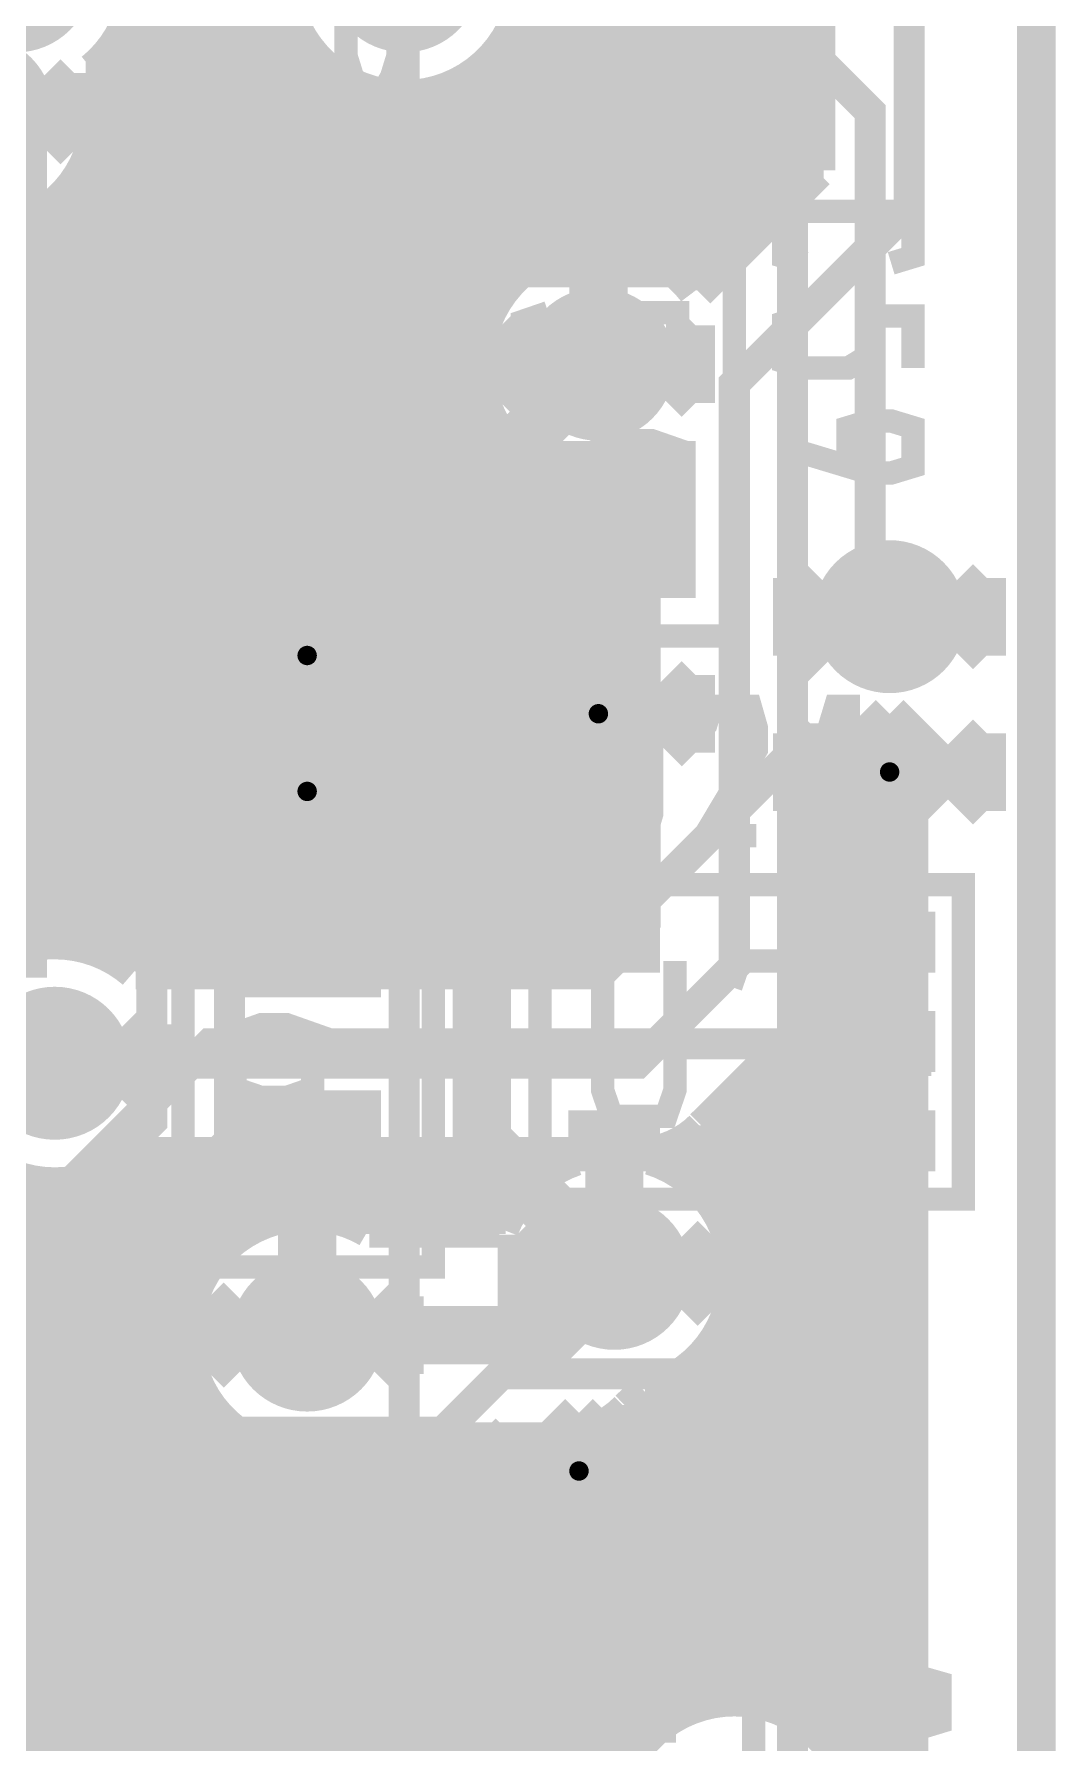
# Model space of a CAD drawing. Extents: x -10 to 131, y -93 to 209.
# Drawn here: x 123.94 to 130.63, y 77.98 to 89.15 of the extents above; entities that cross this region are included whole.
import ezdxf

# ---------------------------------------------------------------- set-up
doc = ezdxf.new("R2010")
doc.units = 0
doc.header["$MEASUREMENT"] = 0
doc.layers.get('0').update_dxf_attribs({"linetype": 'CONTINUOUS'})
for name, color, linetype in [('22-303-0_ASB', 7, 'CONTINUOUS'), ('22-303-0_AST', 7, 'CONTINUOUS'), ('22-303-0_BOT', 2, 'CONTINUOUS'), ('22-303-0_DRD', 6, 'CONTINUOUS'), ('22-303-0_DRL', 1, 'CONTINUOUS'), ('22-303-0_GND', 3, 'CONTINUOUS'), ('22-303-0_IN1', 10, 'CONTINUOUS'), ('22-303-0_SMT', 9, 'CONTINUOUS'), ('22-303-0_SPT', 11, 'CONTINUOUS'), ('22-303-0_SST', 8, 'CONTINUOUS'), ('22-303-0_TOP', 15, 'CONTINUOUS'), ('THRUHOLE_TAP', 2, 'CONTINUOUS')]:
    doc.layers.add(name, color=color, linetype=linetype)

# ---------------------------------------------------------------- blocks, each defined once
blk = doc.blocks.new('ROUND_70')
at = {"const_width": 0.29972}
blk.add_lwpolyline([(-0.14986, 0, 1), (0.14986, 0, 1)], format="xyb", close=True, dxfattribs=at)
blk = doc.blocks.new('ROUND_117')
at = {"const_width": 0.10033}
blk.add_lwpolyline([(-0.050164, 0, 1), (0.050164, 0, 1)], format="xyb", close=True, dxfattribs=at)
blk = doc.blocks.new('ROUND_98')
at = {"const_width": 0.50038}
blk.add_lwpolyline([(-0.25019, 0, 1), (0.25019, 0, 1)], format="xyb", close=True, dxfattribs=at)
blk = doc.blocks.new('ROUND_100')
at = {"const_width": 0.50038}
blk.add_lwpolyline([(-0.25019, 0, 1), (0.25019, 0, 1)], format="xyb", close=True, dxfattribs=at)
blk = doc.blocks.new('ROUND_101')
at = {"const_width": 0.0635}
blk.add_lwpolyline([(-0.03175, 0, 1), (0.03175, 0, 1)], format="xyb", close=True, dxfattribs=at)
blk = doc.blocks.new('RECTANGLE_3')
blk.add_solid([(0.4826, 0.4064), (0.4826, -0.4064), (-0.4826, 0.4064), (-0.4826, -0.4064)])
blk = doc.blocks.new('RECTANGLE_6')
blk.add_solid([(0.63627, 0.51308), (0.63627, -0.51308), (-0.63627, 0.51308), (-0.63627, -0.51308)])
blk = doc.blocks.new('RECTANGLE_17')
blk.add_solid([(0.635, 0.508), (0.635, -0.508), (-0.635, 0.508), (-0.635, -0.508)])
blk = doc.blocks.new('RECTANGLE_53')
blk.add_solid([(0.29972, 0.19939), (0.29972, -0.19939), (-0.29972, 0.19939), (-0.29972, -0.19939)])
blk = doc.blocks.new('ROUND_108')
at = {"const_width": 0.10033}
blk.add_lwpolyline([(-0.050164, 0, 1), (0.050164, 0, 1)], format="xyb", close=True, dxfattribs=at)

msp = doc.modelspace()

# ---------------------------------------------------------------- linework, layer by layer
at = {"layer": '22-303-0_ASB', "const_width": 0.254}
msp.add_lwpolyline([(111.00054, 208.99374), (111.00054, 198.99376), (116.0018, 198.99376), (116.0018, 208.99374), (130.50012, 208.99374), (130.50012, -31.00578), (-9.4996, -31.00578), (-9.4996, 208.99374), (111.00054, 208.99374)], dxfattribs=at)
at = {"layer": '22-303-0_AST'}
for points, const_width in [([(111.00054, 208.99374), (111.00054, 198.99376), (116.0018, 198.99376), (116.0018, 208.99374), (130.50012, 208.99374), (130.50012, -31.00578), (-9.4996, -31.00578), (-9.4996, 208.99374), (111.00054, 208.99374)], 0.254), ([(128.524, 85.217), (126.746, 85.217), (126.746, 88.773), (128.524, 88.773), (128.524, 85.217)], 0.1524), ([(124.9045, 88.4555), (124.9045, 85.5345), (126.5428, 85.5345), (126.5428, 88.4555), (124.9045, 88.4555)], 0.1524), ([(123.952, 83.058), (123.952, 88.392), (121.158, 88.392), (121.158, 83.058), (123.952, 83.058)], 0.1524), ([(127.30734, 87.69858), (127.13716, 87.757), (127.13716, 88.1126), (127.30734, 88.17102), (127.98552, 88.17102), (128.15316, 88.1126), (128.15316, 87.757), (127.98552, 87.69858)], 0.1524), ([(125.77826, 88.07196), (125.77826, 87.71636), (125.9459, 87.59952), (126.11608, 87.59952), (126.28626, 87.71636), (126.28626, 88.07196), (125.27026, 88.07196)], 0.1524), ([(125.77826, 87.77732), (125.27026, 87.59952)], 0.1524), ([(127.30734, 87.33282), (127.13716, 87.2744), (127.13716, 86.9188), (127.30734, 86.86038), (127.64516, 86.86038), (127.81534, 86.97722), (127.81534, 87.33282), (128.15316, 87.33282), (128.15316, 86.86038)], 0.1524), ([(125.27026, 87.11692), (126.28626, 86.76132), (126.28626, 87.23376)], 0.1524), ([(127.64516, 86.0806), (127.64516, 86.4362), (127.81534, 86.49462), (127.98552, 86.49462), (128.15316, 86.4362), (128.15316, 86.0806), (127.98552, 86.02218), (127.81534, 86.02218), (127.13716, 86.2584)], 0.1524), ([(125.27026, 86.21776), (125.4379, 86.33714), (125.60808, 86.39556), (125.9459, 86.39556), (126.11608, 86.33714), (126.28626, 86.21776), (126.28626, 86.10092), (126.11608, 85.98154), (125.9459, 85.92312), (125.60808, 85.92312), (125.4379, 85.98154), (125.27026, 86.10092), (125.27026, 86.21776)], 0.1524), ([(126.5555, 81.0895), (126.5555, 84.0105), (124.9172, 84.0105), (124.9172, 81.0895), (126.5555, 81.0895)], 0.1524), ([(130.0226, 81.534), (130.0226, 83.5914), (127.254, 83.5914), (127.254, 81.534), (130.0226, 81.534)], 0.1524), ([(125.42774, 83.03768), (125.25756, 83.0961), (125.25756, 83.4517), (125.42774, 83.51266), (126.10592, 83.51266), (126.27356, 83.4517), (126.27356, 83.0961), (126.10592, 83.03768)], 0.1524), ([(128.13538, 83.09102), (128.13538, 82.2452), (128.07696, 82.07502), (127.72136, 82.07502), (127.66294, 82.2452), (127.66294, 83.09102)], 0.1524), ([(128.97358, 82.07502), (128.50114, 82.07502), (128.97358, 82.7532), (128.97358, 82.92338), (128.91516, 83.09102), (128.55956, 83.09102), (128.50114, 82.92338)], 0.1524), ([(129.81178, 82.41538), (129.33934, 82.41538), (129.57556, 83.09102), (129.69494, 83.09102), (129.69494, 82.07502)], 0.1524), ([(125.76556, 82.6135), (125.76556, 82.2579), (125.59792, 82.19948), (125.42774, 82.19948), (125.25756, 82.2579), (125.25756, 82.6135), (125.42774, 82.67446), (125.59792, 82.67446), (126.27356, 82.4357)], 0.1524), ([(125.25756, 81.48066), (125.25756, 81.71688)], 0.1524), ([(125.25756, 81.5975), (126.27356, 81.5975), (126.10592, 81.71688)], 0.1524), ([(128.651, 75.438), (124.079, 75.438), (124.079, 77.216), (124.333, 77.47), (124.079, 77.724), (124.079, 79.502), (128.651, 79.502), (128.651, 75.438)], 0.1524), ([(125.96114, 78.26502), (125.79096, 78.2066), (125.79096, 77.97038), (125.96114, 77.90942), (126.12878, 77.79258), (126.63678, 77.79258), (126.80696, 77.851), (126.80696, 78.2066), (126.63678, 78.26502), (125.96114, 78.26502)], 0.1524), ([(126.12878, 78.0288), (125.79096, 77.79258)], 0.1524)]:
    msp.add_lwpolyline(points, dxfattribs=dict(at, const_width=const_width))
at = {"layer": '22-303-0_BOT'}
for points, const_width in [([(124.079, 82.423), (127.889, 82.423), (128.524, 83.058), (128.524, 86.868), (129.667, 88.011), (129.667, 97.663), (129.159, 98.171), (129.159, 103.251)], 0.2032), ([(128.524, 102.75062), (128.524, 87.72906)], 0.254), ([(128.2954, 99.38766), (128.2954, 87.50046)], 0.254), ([(128.0668, 98.9838), (128.0668, 87.67826)], 0.254), ([(124.6378, 98.8695), (124.6378, 83.0326)], 0.254), ([(124.8664, 98.8695), (124.8664, 83.0326)], 0.254), ([(125.095, 98.8695), (125.095, 83.0326)], 0.254), ([(125.3236, 98.8695), (125.3236, 83.0326)], 0.254), ([(125.5522, 98.8695), (125.5522, 83.0326)], 0.254), ([(127.8382, 98.8314), (127.8382, 87.77732)], 0.254), ([(127.381, 98.77044), (127.381, 87.76208)], 0.254), ([(127.6096, 98.76536), (127.6096, 87.80272)], 0.254), ([(128.7526, 97.7138), (128.7526, 87.95766)], 0.254), ([(128.9812, 97.4852), (128.9812, 88.18626)], 0.254), ([(129.0574, 97.409), (129.0574, 88.26246)], 0.254), ([(127.1524, 89.35466), (127.1524, 87.6427)], 0.254), ([(125.6284, 89.2048), (124.5616, 89.2048)], 0.254), ([(129.0574, 89.2048), (127.1016, 89.2048)], 0.254), ([(125.7808, 88.9762), (124.40666, 88.9762)], 0.254), ([(124.4092, 88.9762), (124.4092, 83.1596)], 0.254), ([(125.7808, 88.9762), (125.7808, 83.0326)], 0.254), ([(126.9238, 88.9508), (126.9238, 87.37854)], 0.254), ([(129.0574, 88.9762), (126.94666, 88.9762)], 0.254), ([(126.18466, 88.7476), (124.3711, 88.7476)], 0.254), ([(126.0094, 88.80856), (126.0094, 83.0326)], 0.254), ([(126.238, 88.73744), (126.238, 83.0326)], 0.254), ([(126.4666, 88.73236), (126.4666, 83.0326)], 0.254), ([(129.0574, 88.7476), (126.54534, 88.7476)], 0.254), ([(126.6952, 88.7984), (126.6952, 83.0326)], 0.254), ([(129.0574, 88.519), (124.36856, 88.519)], 0.254), ([(129.0574, 88.2904), (124.2949, 88.2904)], 0.254), ([(129.0574, 88.26246), (128.27762, 87.48268)], 0.254), ([(128.8542, 88.0618), (124.12726, 88.0618)], 0.254), ([(124.1806, 88.11514), (124.1806, 83.2231)], 0.254), ([(128.6256, 87.8332), (120.54586, 87.8332)], 0.254), ([(123.952, 87.93226), (123.952, 83.22056)], 0.254), ([(127.10414, 87.6046), (120.77446, 87.6046)], 0.254), ([(128.397, 87.6046), (128.16332, 87.6046)], 0.254), ([(126.92126, 87.376), (121.00306, 87.376)], 0.254), ([(126.84252, 87.1474), (121.23166, 87.1474)], 0.254), ([(126.82982, 86.9188), (121.46026, 86.9188)], 0.254), ([(126.8857, 86.6902), (121.68886, 86.6902)], 0.254), ([(126.9238, 86.61146), (126.9238, 83.0326)], 0.254), ([(127.02794, 86.4616), (121.91746, 86.4616)], 0.254), ([(127.1524, 86.3473), (127.1524, 83.0326)], 0.254), ([(127.36576, 86.233), (122.3137, 86.233)], 0.254), ([(127.381, 86.22792), (127.381, 83.0326)], 0.254), ([(127.6096, 86.18728), (127.6096, 83.0326)], 0.254), ([(127.8382, 86.21268), (127.8382, 83.23326)], 0.254), ([(127.9144, 86.23554), (127.9144, 83.30946)], 0.254), ([(127.9144, 86.0044), (122.65406, 86.0044)], 0.254), ([(127.9144, 85.7758), (122.79376, 85.7758)], 0.254), ([(127.9144, 85.5472), (122.84964, 85.5472)], 0.254), ([(127.9144, 85.3186), (122.83948, 85.3186)], 0.254), ([(127.9144, 85.09), (122.7582, 85.09)], 0.254), ([(127.9144, 84.8614), (122.57532, 84.8614)], 0.254), ([(127.9144, 84.6328), (120.6246, 84.6328)], 0.254), ([(129.1336, 84.6455), (129.1336, 83.058)], 0.254), ([(129.15646, 84.6328), (129.1336, 84.6328)], 0.254), ([(129.2098, 84.6074), (129.2098, 77.89672)], 0.254), ([(129.4384, 84.54136), (129.4384, 43.88866)], 0.254), ([(129.667, 84.54644), (129.667, 43.66006)], 0.254), ([(127.9144, 84.4042), (120.46966, 84.4042)], 0.254), ([(129.667, 84.4042), (129.1336, 84.4042)], 0.254), ([(127.9144, 84.1756), (120.06834, 84.1756)], 0.254), ([(129.667, 84.1756), (129.1336, 84.1756)], 0.254), ([(127.9144, 83.947), (117.7036, 83.947)], 0.254), ([(129.667, 83.947), (129.1336, 83.947)], 0.254), ([(127.9144, 83.7184), (120.09882, 83.7184)], 0.254), ([(129.667, 83.7184), (129.1336, 83.7184)], 0.254), ([(127.9144, 83.4898), (120.31726, 83.4898)], 0.254), ([(129.667, 83.4898), (129.1336, 83.4898)], 0.254), ([(127.8636, 83.2612), (120.41632, 83.2612)], 0.254), ([(127.9144, 83.30946), (127.635, 83.0326)], 0.254), ([(129.667, 83.2612), (129.1336, 83.2612)], 0.254), ([(127.635, 83.0326), (124.60732, 83.0326)], 0.254), ([(127.635, 83.0326), (124.60732, 83.0326)], 0.254), ([(129.667, 83.0326), (129.1336, 83.0326)], 0.254), ([(129.667, 82.804), (129.07772, 82.804)], 0.254), ([(128.9558, 82.6262), (128.32588, 81.99882)], 0.254), ([(129.667, 82.5754), (128.90246, 82.5754)], 0.254), ([(128.9812, 82.65414), (128.9812, 78.13548)], 0.254), ([(128.7526, 82.423), (128.7526, 78.2447)], 0.254), ([(129.667, 82.3468), (128.67386, 82.3468)], 0.254), ([(128.524, 82.1944), (128.524, 81.2419)], 0.254), ([(129.667, 82.1182), (128.44526, 82.1182)], 0.254), ([(128.2954, 81.96834), (128.2954, 81.63306)], 0.254), ([(127.4826, 81.8134), (124.60732, 81.8134)], 0.254), ([(124.6378, 81.8134), (124.6378, 69.80428)], 0.254), ([(124.8664, 81.8134), (124.8664, 76.1492)], 0.254), ([(125.095, 81.8134), (125.095, 81.14284)], 0.254), ([(125.3236, 81.8134), (125.3236, 81.3435)], 0.254), ([(125.5522, 81.8134), (125.5522, 81.4324)], 0.254), ([(125.7808, 81.8134), (125.7808, 81.45018)], 0.254), ([(126.0094, 81.8134), (126.0094, 81.40192)], 0.254), ([(126.238, 81.8134), (126.238, 81.3435)], 0.254), ([(126.4666, 81.8134), (126.4666, 81.3435)], 0.254), ([(126.6952, 81.8134), (126.6952, 81.3435)], 0.254), ([(126.9238, 81.8134), (126.9238, 81.3435)], 0.254), ([(127.1524, 81.8134), (127.1524, 81.60258)], 0.254), ([(127.381, 81.8134), (127.381, 81.77022)], 0.254), ([(128.0668, 81.8388), (128.0668, 81.78546)], 0.254), ([(129.667, 81.8896), (128.18364, 81.8896)], 0.254), ([(124.4092, 81.6864), (124.4092, 69.25818)], 0.254), ([(123.952, 81.62544), (123.952, 52.67706)], 0.254), ([(124.1806, 81.62036), (124.1806, 52.44846)], 0.254), ([(127.21336, 81.661), (124.3457, 81.661)], 0.254), ([(129.667, 81.661), (128.26492, 81.661)], 0.254), ([(125.54966, 81.4324), (118.86946, 81.4324)], 0.254), ([(127.02794, 81.4324), (125.91034, 81.4324)], 0.254), ([(129.667, 81.4324), (128.45034, 81.4324)], 0.254), ([(126.9873, 81.3435), (126.1364, 81.3435)], 0.254), ([(125.1458, 81.2038), (118.7196, 81.2038)], 0.254), ([(129.667, 81.2038), (128.53162, 81.2038)], 0.254), ([(127.73914, 81.04886), (127.33782, 80.645), (125.73, 80.645)], 0.381), ([(124.9934, 80.9752), (118.7196, 80.9752)], 0.254), ([(129.667, 80.9752), (128.54432, 80.9752)], 0.254), ([(128.524, 80.85328), (128.524, 78.27772)], 0.254), ([(124.92736, 80.7466), (118.7196, 80.7466)], 0.254), ([(129.667, 80.7466), (128.48844, 80.7466)], 0.254), ([(124.93244, 80.518), (118.7196, 80.518)], 0.254), ([(128.2954, 80.46212), (128.2954, 78.2447)], 0.254), ([(129.667, 80.518), (128.34874, 80.518)], 0.254), ([(125.00356, 80.2894), (118.7196, 80.2894)], 0.254), ([(127.94742, 80.26654), (127.83566, 80.15732)], 0.254), ([(129.667, 80.2894), (128.016, 80.2894)], 0.254), ([(128.0668, 80.30972), (128.0668, 78.13548)], 0.254), ([(125.095, 80.14462), (125.095, 76.44638)], 0.254), ([(127.8382, 80.15732), (127.8382, 77.89672)], 0.254), ([(125.1712, 80.0608), (118.7196, 80.0608)], 0.254), ([(129.667, 80.0608), (127.71882, 80.0608)], 0.254), ([(125.3236, 79.9465), (125.3236, 76.57592)], 0.254), ([(127.33782, 79.9465), (126.1364, 79.9465)], 0.254), ([(126.238, 79.9465), (126.238, 76.31684)], 0.254), ([(126.4666, 79.9465), (126.4666, 69.46392)], 0.254), ([(126.6952, 79.9465), (126.6952, 49.93386)], 0.254), ([(126.9238, 79.9465), (126.9238, 49.70526)], 0.254), ([(127.1524, 79.9465), (127.1524, 49.47666)], 0.254), ([(127.381, 79.9465), (127.381, 49.23028)], 0.254), ([(127.6096, 80.00238), (127.6096, 45.71746)], 0.254), ([(129.667, 79.8322), (118.7196, 79.8322)], 0.254), ([(125.5522, 79.8576), (125.5522, 76.62418)], 0.254), ([(125.7808, 79.83728), (125.7808, 76.6064)], 0.254), ([(126.0094, 79.88554), (126.0094, 76.5175)], 0.254), ([(129.667, 79.6036), (118.7196, 79.6036)], 0.254), ([(129.667, 79.375), (118.7196, 79.375)], 0.254), ([(129.667, 79.1464), (118.7196, 79.1464)], 0.254), ([(129.667, 78.9178), (118.7196, 78.9178)], 0.254), ([(129.667, 78.6892), (118.7196, 78.6892)], 0.254), ([(129.667, 78.4606), (118.7196, 78.4606)], 0.254), ([(128.25476, 78.232), (118.7196, 78.232)], 0.254), ([(129.667, 78.232), (128.7907, 78.232)], 0.254), ([(127.91694, 78.0034), (118.7196, 78.0034)], 0.254), ([(129.667, 78.0034), (129.13106, 78.0034)], 0.254)]:
    msp.add_lwpolyline(points, dxfattribs=dict(at, const_width=const_width))
at = {"layer": '22-303-0_BOT', "const_width": 0.254}
for points in [[(124.33554, 88.90762, 0.2256463), (124.63386, 89.535)], [(125.55728, 89.535, 0.4142136), (126.365, 88.72728)], [(126.365, 88.72728, 0.4142136), (127.17272, 89.535)], [(124.37872, 88.646, 0.0826125), (124.33522, 88.90751)], [(123.571, 87.83828, 0.4142136), (124.37872, 88.646)], [(127.635, 87.80272, 0.4142136), (126.82728, 86.995)], [(128.27762, 87.48268, 0.2345726), (127.635, 87.80172)], [(126.82728, 86.995, 0.4142136), (127.635, 86.18728)], [(127.635, 86.18728, 0.0883598), (127.91388, 86.23695)], [(129.1336, 84.6455, 0.1325032), (129.54, 84.53588)], [(129.54, 84.53628, 0.0394974), (129.66702, 84.54633)], [(124.079, 83.23072, 0.4142136), (123.27128, 82.423)], [(124.60732, 83.0326, 0.1804437), (124.079, 83.22968)], [(128.9558, 82.6262, 0.1989124), (129.13466, 83.058)], [(128.9558, 82.6262, 0.1989124), (129.13466, 83.058)], [(123.27128, 82.423, 0.4142136), (124.079, 81.61528)], [(127.9779, 81.81848, 0.1612214), (128.32106, 81.99094)], [(124.079, 81.61528, 0.1804434), (124.608, 81.81261)], [(127.4826, 81.8134, 0.2219294), (126.9883, 81.3431)], [(127.4826, 81.8134, 0.2219294), (126.9883, 81.3431)], [(128.54686, 81.04886, 0.3286128), (127.9779, 81.81848)], [(128.54686, 81.04886, 0.3286128), (127.9779, 81.81848)], [(125.73, 81.45272, 0.4142136), (124.92228, 80.645)], [(126.1364, 81.3435, 0.1325032), (125.73, 81.45312)], [(127.94742, 80.26654, 0.3399006), (128.5494, 81.04886)], [(127.94742, 80.26654, 0.3399006), (128.5494, 81.04886)], [(124.92228, 80.645, 0.4142136), (125.73, 79.83728)], [(127.33782, 79.9465, 0.1982437), (127.83046, 80.14982)], [(127.33782, 79.9465, 0.1982437), (127.83046, 80.14982)], [(125.73, 79.83728, 0.1325025), (126.1362, 79.94685)], [(128.524, 78.27772, 0.4142136), (127.71628, 77.47)], [(129.33172, 77.47, 0.4142136), (128.524, 78.27772)]]:
    msp.add_lwpolyline(points, format="xyb", dxfattribs=at)
at = {"layer": '22-303-0_DRD', "const_width": 0.254}
for points in [[(111.00054, 208.99374), (111.00054, 198.99376), (116.0018, 198.99376), (116.0018, 208.99374), (130.50012, 208.99374), (130.50012, -31.00578), (-9.4996, -31.00578), (-9.4996, 208.99374), (111.00054, 208.99374)], [(123.825, 89.154), (123.19, 89.789)], [(124.46, 89.789), (123.825, 89.154)], [(126.365, 89.154), (125.73, 89.789)], [(126.365, 89.154), (125.73, 89.789)], [(127, 89.789), (126.365, 89.154)], [(127, 89.789), (126.365, 89.154)], [(123.571, 89.027), (124.206, 88.392)], [(124.206, 88.9), (123.571, 88.265)], [(124.206, 88.392), (124.206, 88.9)], [(127, 86.741), (127.635, 87.376)], [(127.635, 87.376), (128.27, 86.741)], [(127, 87.249), (127, 86.741)], [(127.635, 86.614), (127, 87.249)], [(128.27, 87.249), (127.635, 86.614)], [(128.27, 86.741), (128.27, 87.249)], [(128.905, 85.09), (129.54, 85.725)], [(129.54, 85.725), (130.175, 85.09)], [(128.905, 85.598), (128.905, 85.09)], [(129.54, 84.963), (128.905, 85.598)], [(130.175, 85.598), (129.54, 84.963)], [(130.175, 85.09), (130.175, 85.598)], [(125.095, 84.836), (125.73, 85.471)], [(125.095, 84.836), (125.73, 85.471)], [(125.095, 84.836), (125.73, 85.471)], [(125.73, 85.471), (126.365, 84.836)], [(125.73, 85.471), (126.365, 84.836)], [(125.73, 85.471), (126.365, 84.836)], [(125.095, 85.344), (125.095, 84.836)], [(125.73, 84.709), (125.095, 85.344)], [(125.095, 85.344), (125.095, 84.836)], [(125.73, 84.709), (125.095, 85.344)], [(125.095, 85.344), (125.095, 84.836)], [(125.73, 84.709), (125.095, 85.344)], [(126.365, 85.344), (125.73, 84.709)], [(126.365, 85.344), (125.73, 84.709)], [(126.365, 85.344), (125.73, 84.709)], [(126.365, 84.836), (126.365, 85.344)], [(126.365, 84.836), (126.365, 85.344)], [(126.365, 84.836), (126.365, 85.344)], [(127, 84.455), (127.635, 85.09)], [(127, 84.455), (127.635, 85.09)], [(127.635, 85.09), (128.27, 84.455)], [(127.635, 85.09), (128.27, 84.455)], [(127, 84.963), (127, 84.455)], [(127.635, 84.328), (127, 84.963)], [(127, 84.963), (127, 84.455)], [(127.635, 84.328), (127, 84.963)], [(128.27, 84.963), (127.635, 84.328)], [(128.27, 84.963), (127.635, 84.328)], [(128.27, 84.455), (128.27, 84.963)], [(128.27, 84.455), (128.27, 84.963)], [(128.905, 84.074), (129.54, 84.709)], [(129.54, 84.709), (130.175, 84.074)], [(125.095, 83.947), (125.73, 84.582)], [(125.095, 83.947), (125.73, 84.582)], [(125.095, 83.947), (125.73, 84.582)], [(125.73, 84.582), (126.365, 83.947)], [(125.73, 84.582), (126.365, 83.947)], [(125.73, 84.582), (126.365, 83.947)], [(128.905, 84.582), (128.905, 84.074)], [(129.54, 83.947), (128.905, 84.582)], [(130.175, 84.582), (129.54, 83.947)], [(130.175, 84.074), (130.175, 84.582)], [(125.095, 84.455), (125.095, 83.947)], [(125.73, 83.82), (125.095, 84.455)], [(125.095, 84.455), (125.095, 83.947)], [(125.73, 83.82), (125.095, 84.455)], [(125.095, 84.455), (125.095, 83.947)], [(125.73, 83.82), (125.095, 84.455)], [(126.365, 84.455), (125.73, 83.82)], [(126.365, 84.455), (125.73, 83.82)], [(126.365, 84.455), (125.73, 83.82)], [(126.365, 83.947), (126.365, 84.455)], [(126.365, 83.947), (126.365, 84.455)], [(126.365, 83.947), (126.365, 84.455)], [(123.444, 82.169), (124.079, 82.804)], [(124.079, 82.804), (124.714, 82.169)], [(124.079, 82.042), (123.444, 82.677)], [(124.714, 82.677), (124.079, 82.042)], [(124.714, 82.169), (124.714, 82.677)], [(127.10414, 80.79486), (127.73914, 81.42986)], [(127.10414, 80.79486), (127.73914, 81.42986)], [(127.10414, 80.79486), (127.73914, 81.42986)], [(127.10414, 80.79486), (127.73914, 81.42986)], [(127.73914, 81.42986), (128.37414, 80.79486)], [(127.73914, 81.42986), (128.37414, 80.79486)], [(127.73914, 81.42986), (128.37414, 80.79486)], [(127.73914, 81.42986), (128.37414, 80.79486)], [(127.10414, 81.30286), (127.10414, 80.79486)], [(127.73914, 80.66786), (127.10414, 81.30286)], [(127.10414, 81.30286), (127.10414, 80.79486)], [(127.73914, 80.66786), (127.10414, 81.30286)], [(127.10414, 81.30286), (127.10414, 80.79486)], [(127.73914, 80.66786), (127.10414, 81.30286)], [(127.10414, 81.30286), (127.10414, 80.79486)], [(127.73914, 80.66786), (127.10414, 81.30286)], [(128.37414, 81.30286), (127.73914, 80.66786)], [(128.37414, 81.30286), (127.73914, 80.66786)], [(128.37414, 81.30286), (127.73914, 80.66786)], [(128.37414, 81.30286), (127.73914, 80.66786)], [(128.37414, 80.79486), (128.37414, 81.30286)], [(128.37414, 80.79486), (128.37414, 81.30286)], [(128.37414, 80.79486), (128.37414, 81.30286)], [(128.37414, 80.79486), (128.37414, 81.30286)], [(125.095, 80.391), (125.73, 81.026)], [(125.73, 81.026), (126.365, 80.391)], [(125.095, 80.899), (125.095, 80.391)], [(125.73, 80.264), (125.095, 80.899)], [(126.365, 80.899), (125.73, 80.264)], [(126.365, 80.391), (126.365, 80.899)], [(126.873, 79.502), (127.508, 80.137)], [(126.873, 79.502), (127.508, 80.137)], [(127.508, 80.137), (128.143, 79.502)], [(127.508, 80.137), (128.143, 79.502)], [(126.873, 80.01), (126.873, 79.502)], [(127.508, 79.375), (126.873, 80.01)], [(126.873, 80.01), (126.873, 79.502)], [(127.508, 79.375), (126.873, 80.01)], [(128.143, 80.01), (127.508, 79.375)], [(128.143, 80.01), (127.508, 79.375)], [(128.143, 79.502), (128.143, 80.01)], [(128.143, 79.502), (128.143, 80.01)]]:
    msp.add_lwpolyline(points, dxfattribs=at)
at = {"layer": '22-303-0_DRL', "const_width": 0.254}
msp.add_lwpolyline([(111.00054, 208.99374), (111.00054, 198.99376), (116.0018, 198.99376), (116.0018, 208.99374), (130.50012, 208.99374), (130.50012, -31.00578), (-9.4996, -31.00578), (-9.4996, 208.99374), (111.00054, 208.99374)], dxfattribs=at)
at = {"layer": '22-303-0_GND', "const_width": 0.254}
msp.add_lwpolyline([(111.00054, 208.99374), (111.00054, 198.99376), (116.0018, 198.99376), (116.0018, 208.99374), (130.50012, 208.99374), (130.50012, -31.00578), (-9.4996, -31.00578), (-9.4996, 208.99374), (111.00054, 208.99374)], dxfattribs=at)
at = {"layer": '22-303-0_IN1'}
for points, const_width in [([(124.841, 157.734), (124.841, 155.067), (123.698, 153.924), (123.698, 153.416), (124.587, 152.527), (124.587, 138.557), (124.206, 138.176), (124.206, 120.65), (125.603, 119.253), (125.603, 85.852), (124.968, 85.217), (124.968, 83.82), (125.222, 83.566), (125.222, 81.915), (124.46, 81.153), (124.46, 62.103)], 0.2032), ([(123.952, 146.05), (123.952, 139.192), (123.317, 138.557), (123.317, 118.618), (125.095, 116.84), (125.095, 85.979), (124.46, 85.344), (124.46, 83.312), (124.714, 83.058), (124.714, 82.042), (123.952, 81.28), (123.952, 61.976), (124.333, 61.595), (124.333, 47.879)], 0.2032), ([(126.365, 89.535), (126.365, 80.01), (127.635, 78.74), (127.635, 55.626), (129.413, 53.848), (129.413, 35.433), (129.159, 35.179)], 0.2032), ([(127.73914, 81.04886), (126.873, 81.915), (126.873, 86.233), (127.635, 86.995)], 0.381), ([(128.524, 77.47), (128.905, 77.851), (128.905, 84.963), (129.286, 85.344), (129.54, 85.344)], 0.2032), ([(123.698, 38.608), (123.825, 38.735), (123.825, 45.339), (123.063, 46.101), (123.063, 48.006), (123.698, 48.641), (123.698, 61.214), (123.444, 61.468), (123.444, 81.788), (124.079, 82.423)], 0.2032), ([(127.762, 81.026), (127.73914, 81.04886)], 0.381)]:
    msp.add_lwpolyline(points, dxfattribs=dict(at, const_width=const_width))
at = {"layer": '22-303-0_SST', "const_width": 0.1524}
for points in [[(124.6124, 89.154), (124.8664, 89.154), (124.95276, 89.2937), (124.95276, 89.43594), (124.8664, 89.57818), (124.6124, 89.57818), (124.6124, 88.72982)], [(125.38456, 88.72982), (125.63856, 89.57818), (125.2982, 89.57818)], [(126.111, 88.72982), (126.02718, 88.87206), (125.984, 89.01176), (125.984, 89.2937), (126.02718, 89.43594), (126.111, 89.57818), (126.19736, 89.57818), (126.28118, 89.43594), (126.32436, 89.2937), (126.32436, 89.01176), (126.28118, 88.87206), (126.19736, 88.72982), (126.111, 88.72982)], [(124.82576, 89.154), (124.95276, 88.72982)], [(128.524, 85.217), (128.524, 88.773), (126.746, 88.773), (126.746, 85.217), (128.524, 85.217)], [(124.9045, 88.4555), (124.9045, 85.5345), (126.5428, 85.5345), (126.5428, 88.4555), (124.9045, 88.4555)], [(123.952, 83.058), (121.158, 83.058), (121.158, 88.392), (123.952, 88.392), (123.952, 83.058)], [(128.98628, 87.6554), (128.84658, 87.69858), (128.84658, 87.95258), (128.98628, 87.99576), (129.55016, 87.99576), (129.6924, 87.95258), (129.6924, 87.69858), (129.55016, 87.6554)], [(128.98628, 87.30996), (128.84658, 87.26678), (128.84658, 87.01278), (128.98628, 86.9696), (129.26822, 86.9696), (129.41046, 87.05596), (129.41046, 87.30996), (129.6924, 87.30996), (129.6924, 86.9696)], [(129.26822, 86.32698), (129.26822, 86.58098), (129.41046, 86.62416), (129.55016, 86.62416), (129.6924, 86.58098), (129.6924, 86.32698), (129.55016, 86.2838), (129.41046, 86.2838), (128.84658, 86.45398)], [(126.05766, 84.31276), (126.05766, 85.16112), (125.97384, 85.01888)], [(124.85624, 84.455), (124.81306, 84.31276), (124.55906, 84.31276), (124.51842, 84.455), (124.51842, 85.01888), (124.55906, 85.16112), (124.81306, 85.16112), (124.85624, 85.01888)], [(125.24486, 84.73694), (125.49886, 84.73694), (125.54204, 84.5947), (125.54204, 84.455), (125.49886, 84.31276), (125.24486, 84.31276), (125.20422, 84.455), (125.20422, 84.5947), (125.37186, 85.16112)], [(127.98298, 84.75726), (127.98298, 84.05114), (127.94234, 83.91144), (127.68834, 83.91144), (127.64516, 84.05114), (127.64516, 84.75726)], [(128.66878, 83.91144), (128.33096, 83.91144), (128.66878, 84.47532), (128.66878, 84.61502), (128.62814, 84.75726), (128.37414, 84.75726), (128.33096, 84.61502)], [(129.35458, 84.19338), (129.01676, 84.19338), (129.18694, 84.75726), (129.27076, 84.75726), (129.27076, 83.91144)], [(126.14402, 84.31276), (125.97384, 84.31276)], [(126.5555, 81.0895), (126.5555, 84.0105), (124.9172, 84.0105), (124.9172, 81.0895), (126.5555, 81.0895)], [(130.0226, 81.534), (130.0226, 83.5914), (127.254, 83.5914), (127.254, 81.534), (130.0226, 81.534)], [(128.651, 75.438), (128.651, 79.502), (124.079, 79.502), (124.079, 77.724), (124.333, 77.47), (124.079, 77.216), (124.079, 75.438), (128.651, 75.438)], [(129.16408, 78.4098), (129.02184, 78.36916), (129.02184, 78.19898), (129.16408, 78.1558), (129.30378, 78.07198), (129.72796, 78.07198), (129.8702, 78.11516), (129.8702, 78.36916), (129.72796, 78.4098), (129.16408, 78.4098)], [(129.30378, 78.24216), (129.02184, 78.07198)]]:
    msp.add_lwpolyline(points, dxfattribs=at)
at = {"layer": '22-303-0_TOP'}
for points, const_width in [([(125.43536, 90.92946), (125.43536, 88.00084), (125.73, 87.7062)], 0.381), ([(124.78512, 90.92946), (124.78512, 88.9), (124.53112, 88.646), (123.571, 88.646)], 0.2032), ([(127.635, 88.011), (127.635, 89.154), (126.73584, 90.05316), (126.73584, 90.92946)], 0.2032), ([(127.38354, 90.92946), (127.38354, 90.0049), (128.905, 88.48344), (128.905, 84.455), (127.73914, 83.28914), (127.73914, 83.21548)], 0.2032), ([(129.54, 85.344), (129.413, 85.471), (129.413, 88.646), (128.03378, 90.02522), (128.03378, 90.92946)], 0.2032), ([(127.635, 86.995), (127.635, 88.011)], 0.381), ([(125.73, 85.09), (125.73, 86.2838)], 0.381), ([(125.73, 86.2838), (125.73, 85.09)], 0.381), ([(125.73, 85.09), (125.73, 86.2838)], 0.381), ([(127.635, 85.979), (127.635, 84.709)], 0.381), ([(127.635, 84.709), (127.635, 85.979)], 0.381), ([(129.54, 83.21548), (129.54, 84.328)], 0.381), ([(125.73, 83.2612), (125.73, 84.201)], 0.381), ([(125.73, 83.2612), (125.73, 84.201)], 0.381), ([(125.73, 84.201), (125.73, 83.2612)], 0.381), ([(119.634, 83.058), (120.396, 83.058), (122.301, 81.153), (123.698, 81.153), (125.095, 82.55), (129.413, 82.55), (129.42824, 82.56524), (129.54, 82.56524)], 0.2032), ([(125.73, 81.8388), (125.73, 80.645), (122.047, 80.645), (120.7008, 81.9912), (120.015, 81.9912)], 0.381), ([(127.508, 76.454), (129.032, 76.454), (129.54, 76.962), (129.54, 80.391), (129.54, 81.915)], 0.381), ([(127.73914, 81.915), (127.73914, 81.04886)], 0.381), ([(127.73914, 81.915), (127.73914, 81.04886)], 0.381), ([(127.73914, 81.915), (127.73914, 81.04886), (127.73914, 81.915)], 0.381), ([(129.54, 81.915), (129.54, 80.391)], 0.381), ([(125.73, 80.645), (125.73, 81.8388)], 0.381), ([(129.54, 80.391), (127, 80.391), (126.619, 80.01), (121.92, 80.01), (120.65, 81.28), (116.586, 81.28), (116.459, 81.153)], 0.2032), ([(127.508, 78.486), (127.508, 79.756)], 0.381), ([(127.508, 79.756), (127.508, 78.486)], 0.381)]:
    msp.add_lwpolyline(points, dxfattribs=dict(at, const_width=const_width))

# ---------------------------------------------------------------- block references
at = {"layer": '22-303-0_BOT'}
for p in [(127.635, 86.995), (129.54, 85.344), (125.73, 85.09), (127.635, 84.709), (129.54, 84.328), (125.73, 84.201), (124.079, 82.423), (127.73914, 81.04886), (125.73, 80.645), (127.508, 79.756)]:
    msp.add_blockref('ROUND_70', p, dxfattribs=at)
at = {"layer": '22-303-0_DRL'}
for p in [(127.635, 86.995), (129.54, 85.344), (125.73, 85.09), (127.635, 84.709), (129.54, 84.328), (125.73, 84.201), (124.079, 82.423), (127.73914, 81.04886), (125.73, 80.645), (127.508, 79.756)]:
    msp.add_blockref('ROUND_117', p, dxfattribs=at)
at = {"layer": '22-303-0_GND'}
for name, p in [('ROUND_98', (123.825, 89.535)), ('ROUND_100', (126.365, 89.535)), ('ROUND_98', (123.571, 88.646)), ('ROUND_100', (127.635, 86.995)), ('ROUND_100', (129.54, 85.344)), ('ROUND_101', (125.73, 85.09)), ('ROUND_101', (127.635, 84.709)), ('ROUND_101', (129.54, 84.328)), ('ROUND_101', (125.73, 84.201)), ('ROUND_100', (124.079, 82.423)), ('ROUND_100', (127.73914, 81.04886)), ('ROUND_100', (125.73, 80.645)), ('ROUND_101', (127.508, 79.756))]:
    msp.add_blockref(name, p, dxfattribs=at)
at = {"layer": '22-303-0_IN1'}
for p in [(127.635, 86.995), (129.54, 85.344), (125.73, 85.09), (127.635, 84.709), (129.54, 84.328), (125.73, 84.201), (124.079, 82.423), (127.73914, 81.04886), (125.73, 80.645), (127.508, 79.756)]:
    msp.add_blockref('ROUND_70', p, dxfattribs=at)
at = {"layer": '22-303-0_SMT'}
for name, p in [('RECTANGLE_6', (127.635, 88.011)), ('RECTANGLE_3', (125.73, 87.7062)), ('RECTANGLE_3', (125.73, 86.2838)), ('RECTANGLE_6', (127.635, 85.979)), ('RECTANGLE_3', (125.73, 83.2612)), ('RECTANGLE_53', (127.73914, 83.21548)), ('RECTANGLE_53', (129.54, 83.21548)), ('RECTANGLE_53', (129.54, 82.56524)), ('RECTANGLE_3', (125.73, 81.8388)), ('RECTANGLE_53', (127.73914, 81.915)), ('RECTANGLE_53', (129.54, 81.915)), ('RECTANGLE_17', (127.508, 78.486))]:
    msp.add_blockref(name, p, dxfattribs=at)
at = {"layer": '22-303-0_SPT'}
for name, p in [('RECTANGLE_6', (127.635, 88.011)), ('RECTANGLE_3', (125.73, 87.7062)), ('RECTANGLE_3', (125.73, 86.2838)), ('RECTANGLE_6', (127.635, 85.979)), ('RECTANGLE_3', (125.73, 83.2612)), ('RECTANGLE_53', (127.73914, 83.21548)), ('RECTANGLE_53', (129.54, 83.21548)), ('RECTANGLE_53', (129.54, 82.56524)), ('RECTANGLE_3', (125.73, 81.8388)), ('RECTANGLE_53', (127.73914, 81.915)), ('RECTANGLE_53', (129.54, 81.915)), ('RECTANGLE_17', (127.508, 78.486))]:
    msp.add_blockref(name, p, dxfattribs=at)
at = {"layer": '22-303-0_TOP'}
for name, p in [('RECTANGLE_6', (127.635, 88.011)), ('RECTANGLE_3', (125.73, 87.7062)), ('ROUND_70', (127.635, 86.995)), ('RECTANGLE_3', (125.73, 86.2838)), ('RECTANGLE_6', (127.635, 85.979)), ('ROUND_70', (129.54, 85.344)), ('ROUND_70', (125.73, 85.09)), ('ROUND_70', (127.635, 84.709)), ('ROUND_70', (129.54, 84.328)), ('ROUND_70', (125.73, 84.201)), ('RECTANGLE_3', (125.73, 83.2612)), ('RECTANGLE_53', (127.73914, 83.21548)), ('RECTANGLE_53', (129.54, 83.21548)), ('ROUND_70', (124.079, 82.423)), ('RECTANGLE_53', (129.54, 82.56524)), ('RECTANGLE_3', (125.73, 81.8388)), ('RECTANGLE_53', (127.73914, 81.915)), ('RECTANGLE_53', (129.54, 81.915)), ('ROUND_70', (127.73914, 81.04886)), ('ROUND_70', (125.73, 80.645)), ('ROUND_70', (127.508, 79.756)), ('RECTANGLE_17', (127.508, 78.486))]:
    msp.add_blockref(name, p, dxfattribs=at)
at = {"layer": 'THRUHOLE_TAP'}
for p in [(127.635, 86.995), (129.54, 85.344), (125.73, 85.09), (127.635, 84.709), (129.54, 84.328), (125.73, 84.201), (124.079, 82.423), (127.73914, 81.04886), (125.73, 80.645), (127.508, 79.756)]:
    msp.add_blockref('ROUND_108', p, dxfattribs=at)

doc.saveas('drawing.dxf')
